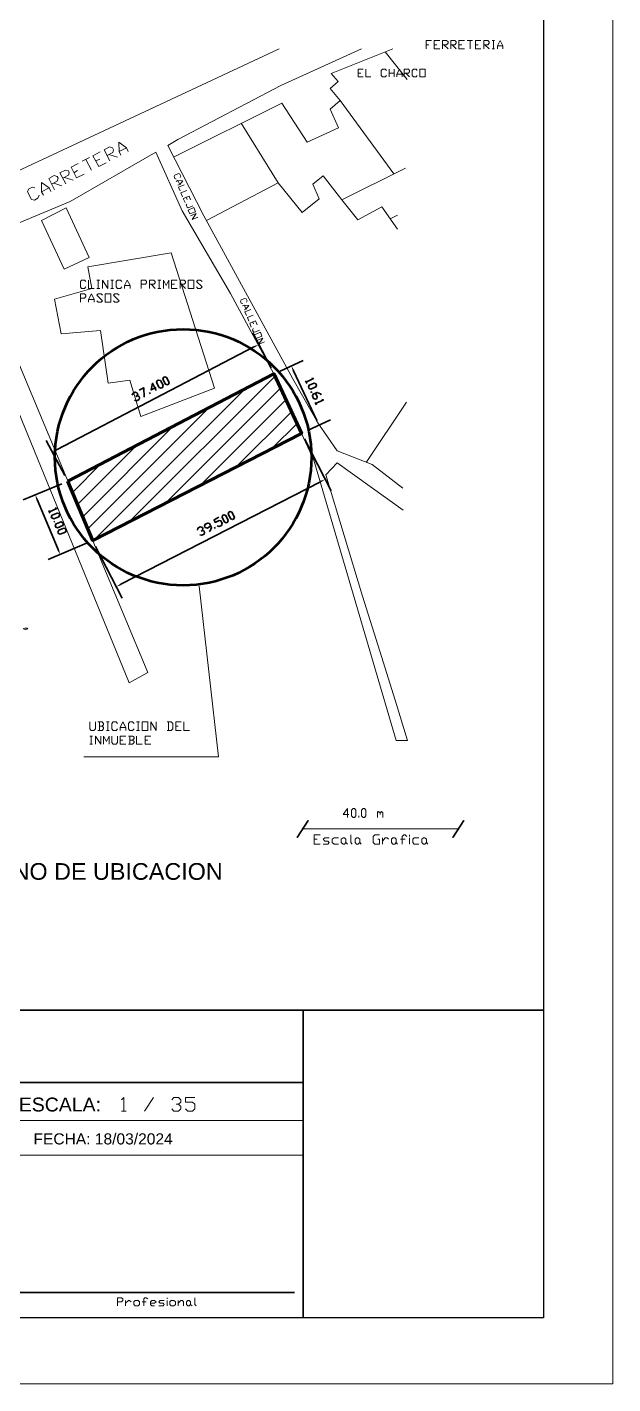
# Model space of a CAD drawing. Header units: millimetres. Extents: x 2259 to 2403, y 1663 to 1883.
# Drawn here: x 2346.9 to 2403.3, y 1663.4 to 1794.2 of the extents above; entities that cross this region are included whole.
import ezdxf

# ---------------------------------------------------------------- set-up
doc = ezdxf.new("R2010")
doc.units = ezdxf.units.MM
for name, color, linetype in [('PDF_0', 7, 'Continuous'), ('PDF_10 Formato', 7, 'Continuous'), ('PDF_CVL_CUADCON_TIT', 7, 'Continuous'), ('PDF_FORMATO', 7, 'Continuous'), ('PDF_Text', 7, 'Continuous'), ('PDF_TEXTO FIJO', 7, 'Continuous')]:
    doc.layers.add(name, color=color, linetype=linetype)
doc.styles.add('PDF Arial-BoldMT', font='arial.ttf')

msp = doc.modelspace()

# ---------------------------------------------------------------- linework, layer by layer
at = {"layer": 'PDF_0', "lineweight": 9}
msp.add_lwpolyline([(2346.5, 1736.2), (2346.53, 1736.14), (2346.73, 1736.11), (2346.92, 1736.17), (2346.84, 1736.23), (2346.64, 1736.23)], close=True, dxfattribs=at)
at = {"layer": 'PDF_10 Formato', "lineweight": 9}
msp.add_lwpolyline([(2259.3, 1663.37), (2259.3, 1883.3), (2403.26, 1883.3), (2403.26, 1663.37)], close=True, dxfattribs=at)
at = {"layer": 'PDF_10 Formato', "lineweight": 25}
msp.add_lwpolyline([(2396.57, 1878.44), (2396.57, 1669.75), (2272.65, 1669.75), (2272.65, 1878.44)], close=True, dxfattribs=at)
at = {"layer": 'PDF_CVL_CUADCON_TIT', "lineweight": 9}
for points in [[(2319.05, 1767.71), (2371.13, 1792.08)], [(2383.04, 1749.73), (2380.08, 1752.01), (2376.72, 1753.31), (2374.85, 1756.02), (2372.43, 1760.26), (2363.87, 1775.99), (2360.39, 1782.77), (2361.36, 1783.33), (2371.3, 1788.55), (2379.06, 1792.08)], [(2360.96, 1781.64), (2371.38, 1786.86), (2373.81, 1783.1), (2376.83, 1784.46), (2376.04, 1786.27), (2377, 1787.11), (2376.04, 1788.27), (2376.8, 1788.92), (2376.12, 1789.71), (2382.08, 1792.08)], [(2385.27, 1792.08), (2385.27, 1792.88), (2385.81, 1792.88)], [(2385.27, 1792.48), (2385.53, 1792.48)], [(2386.6, 1792.08), (2386.06, 1792.08), (2386.06, 1792.88), (2386.6, 1792.88)], [(2386.06, 1792.48), (2386.32, 1792.48)], [(2386.86, 1792.08), (2386.86, 1792.88), (2387.25, 1792.88), (2387.39, 1792.76), (2387.39, 1792.62), (2387.25, 1792.48), (2386.86, 1792.48)], [(2387, 1792.48), (2387.39, 1792.08)], [(2387.65, 1792.08), (2387.65, 1792.88), (2388.04, 1792.88), (2388.18, 1792.76), (2388.18, 1792.62), (2388.04, 1792.48), (2387.65, 1792.48)], [(2387.79, 1792.48), (2388.18, 1792.08)], [(2388.97, 1792.08), (2388.44, 1792.08), (2388.44, 1792.88), (2388.97, 1792.88)], [(2388.44, 1792.48), (2388.72, 1792.48)], [(2389.23, 1792.88), (2389.76, 1792.88)], [(2389.51, 1792.88), (2389.51, 1792.08)], [(2390.55, 1792.08), (2390.05, 1792.08), (2390.05, 1792.88), (2390.55, 1792.88)], [(2390.05, 1792.48), (2390.3, 1792.48)], [(2390.84, 1792.08), (2390.84, 1792.88), (2391.23, 1792.88), (2391.35, 1792.76), (2391.35, 1792.62), (2391.23, 1792.48), (2390.84, 1792.48)], [(2390.95, 1792.48), (2391.35, 1792.08)], [(2391.63, 1792.88), (2391.88, 1792.88)], [(2391.63, 1792.08), (2391.88, 1792.08)], [(2391.77, 1792.88), (2391.77, 1792.08)], [(2392.16, 1792.08), (2392.16, 1792.37), (2392.42, 1792.88), (2392.67, 1792.37), (2392.67, 1792.08)], [(2392.16, 1792.37), (2392.67, 1792.37)], [(2383.44, 1789.12), (2381.35, 1791.8)], [(2379.23, 1789.37), (2378.72, 1789.37), (2378.72, 1790.11), (2379.23, 1790.11)], [(2378.72, 1789.74), (2378.98, 1789.74)], [(2379.48, 1790.11), (2379.48, 1789.37), (2379.96, 1789.37)], [(2381.46, 1789.52), (2381.35, 1789.37), (2381.09, 1789.37), (2380.95, 1789.52), (2380.95, 1790), (2381.09, 1790.11), (2381.35, 1790.11), (2381.46, 1790)], [(2381.72, 1789.37), (2381.72, 1790.11)], [(2381.72, 1789.74), (2382.2, 1789.74)], [(2382.2, 1790.11), (2382.2, 1789.37)], [(2382.45, 1789.37), (2382.45, 1789.63), (2382.7, 1790.11), (2382.96, 1789.63), (2382.96, 1789.37)], [(2382.45, 1789.63), (2382.96, 1789.63)], [(2383.18, 1789.37), (2383.18, 1790.11), (2383.58, 1790.11), (2383.69, 1790), (2383.69, 1789.88), (2383.58, 1789.74), (2383.18, 1789.74)], [(2383.33, 1789.74), (2383.69, 1789.37)], [(2384.43, 1789.52), (2384.31, 1789.37), (2384.06, 1789.37), (2383.95, 1789.52), (2383.95, 1790), (2384.06, 1790.11), (2384.31, 1790.11), (2384.43, 1790)], [(2377, 1787.11), (2382.17, 1780.03)], [(2371.04, 1779.15), (2367.48, 1784.91)], [(2355.88, 1781.83), (2355.71, 1782.17), (2355.68, 1783.08), (2356.41, 1782.54), (2356.58, 1782.2)], [(2319.05, 1764.01), (2339.64, 1772.63), (2356.67, 1730.97), (2358.47, 1731.96), (2341.19, 1773.28), (2350.99, 1777.37), (2359.24, 1782.12), (2361.78, 1776.47), (2366.44, 1768.5), (2370.62, 1760.74)], [(2352.15, 1781.24), (2352.85, 1781.61)], [(2354.46, 1781.1), (2353.76, 1780.73), (2353.19, 1781.78), (2353.9, 1782.14)], [(2354.83, 1781.27), (2354.27, 1782.34), (2354.8, 1782.62), (2355.06, 1782.54), (2355.17, 1782.34), (2355.09, 1782.09), (2354.55, 1781.81)], [(2354.72, 1781.89), (2355.54, 1781.64)], [(2355.71, 1782.17), (2356.41, 1782.54)], [(2350.57, 1779.07), (2350, 1780.14), (2350.54, 1780.39), (2350.82, 1780.31), (2350.91, 1780.14), (2350.82, 1779.89), (2350.29, 1779.6)], [(2352.35, 1780), (2351.61, 1779.63), (2351.08, 1780.68), (2351.78, 1781.04)], [(2351.36, 1780.14), (2351.7, 1780.34)], [(2352.49, 1781.41), (2353.05, 1780.37)], [(2353.48, 1781.27), (2353.84, 1781.44)], [(2377.17, 1777.54), (2383.3, 1780.59)], [(2348.42, 1777.97), (2348.25, 1778.3), (2348.22, 1779.21), (2348.96, 1778.67), (2349.13, 1778.33)], [(2349.49, 1778.5), (2348.93, 1779.57), (2349.47, 1779.86), (2349.75, 1779.77), (2349.83, 1779.6), (2349.75, 1779.32), (2349.21, 1779.04)], [(2349.41, 1779.12), (2350.2, 1778.87)], [(2350.45, 1779.69), (2351.27, 1779.43)], [(2361.21, 1779.52), (2361.07, 1779.57), (2361.02, 1779.77), (2361.07, 1779.89), (2361.44, 1780.05), (2361.55, 1780), (2361.64, 1779.8), (2361.58, 1779.69)], [(2361.19, 1779.29), (2361.38, 1779.38), (2361.84, 1779.35), (2361.55, 1779.01), (2361.36, 1778.93)], [(2361.38, 1779.38), (2361.55, 1779.01)], [(2361.98, 1778.98), (2361.44, 1778.76), (2361.58, 1778.39)], [(2364.12, 1775.54), (2371.04, 1779.15), (2373.33, 1776.3), (2374.97, 1777.63), (2374.37, 1779.04), (2375.36, 1779.83), (2377.17, 1777.54), (2378.69, 1775.59), (2381.01, 1776.86), (2382.53, 1774.69)], [(2348, 1777.97), (2347.88, 1777.68), (2347.55, 1777.49), (2347.26, 1777.57), (2346.9, 1778.3), (2346.98, 1778.56), (2347.35, 1778.76), (2347.6, 1778.67)], [(2348.25, 1778.3), (2348.96, 1778.67)], [(2362.23, 1778.42), (2361.67, 1778.19), (2361.81, 1777.82)], [(2362.06, 1777.26), (2361.89, 1777.65), (2362.46, 1777.88), (2362.6, 1777.51)], [(2362.17, 1777.77), (2362.26, 1777.57)], [(2362.23, 1777.12), (2362.17, 1777), (2362.26, 1776.81), (2362.37, 1776.75), (2362.82, 1776.95)], [(2362.6, 1775.99), (2363.13, 1776.21), (2362.74, 1775.62), (2363.3, 1775.85)], [(2382.51, 1776.04), (2381.83, 1775.68)], [(2352.52, 1769.13), (2352.37, 1768.98), (2352.09, 1768.98), (2351.98, 1769.13), (2351.98, 1769.66), (2352.09, 1769.78), (2352.37, 1769.78), (2352.52, 1769.66)], [(2352.77, 1769.78), (2352.77, 1768.98), (2353.31, 1768.98)], [(2353.56, 1769.78), (2353.84, 1769.78)], [(2353.56, 1768.98), (2353.84, 1768.98)], [(2353.7, 1769.78), (2353.7, 1768.98)], [(2354.1, 1768.98), (2354.1, 1769.78), (2354.63, 1768.98), (2354.63, 1769.78)], [(2354.92, 1769.78), (2355.17, 1769.78)], [(2354.92, 1768.98), (2355.17, 1768.98)], [(2355.03, 1769.78), (2355.03, 1768.98)], [(2355.96, 1769.13), (2355.85, 1768.98), (2355.57, 1768.98), (2355.42, 1769.13), (2355.42, 1769.66), (2355.57, 1769.78), (2355.85, 1769.78), (2355.96, 1769.66)], [(2356.24, 1768.98), (2356.24, 1769.27), (2356.5, 1769.78), (2356.78, 1769.27), (2356.78, 1768.98)], [(2356.24, 1769.27), (2356.78, 1769.27)], [(2357.83, 1768.98), (2357.83, 1769.78), (2358.25, 1769.78), (2358.36, 1769.66), (2358.36, 1769.52), (2358.25, 1769.38), (2357.83, 1769.38)], [(2358.64, 1768.98), (2358.64, 1769.78), (2359.04, 1769.78), (2359.18, 1769.66), (2359.18, 1769.52), (2359.04, 1769.38), (2358.64, 1769.38)], [(2358.79, 1769.38), (2359.18, 1768.98)], [(2359.43, 1769.78), (2359.72, 1769.78)], [(2359.43, 1768.98), (2359.72, 1768.98)], [(2359.58, 1769.78), (2359.58, 1768.98)], [(2359.97, 1768.98), (2359.97, 1769.78), (2360.23, 1769.27), (2360.51, 1769.78), (2360.51, 1768.98)], [(2361.3, 1768.98), (2360.76, 1768.98), (2360.76, 1769.78), (2361.3, 1769.78)], [(2360.76, 1769.38), (2361.04, 1769.38)], [(2361.58, 1768.98), (2361.58, 1769.78), (2361.98, 1769.78), (2362.12, 1769.66), (2362.12, 1769.52), (2361.98, 1769.38), (2361.58, 1769.38)], [(2361.69, 1769.38), (2362.12, 1768.98)], [(2363.16, 1769.13), (2363.3, 1768.98), (2363.56, 1768.98), (2363.7, 1769.13), (2363.16, 1769.66), (2363.3, 1769.78), (2363.56, 1769.78), (2363.7, 1769.66)], [(2351.98, 1767.66), (2351.98, 1768.45), (2352.37, 1768.45), (2352.52, 1768.34), (2352.52, 1768.19), (2352.37, 1768.05), (2351.98, 1768.05)], [(2352.77, 1767.66), (2352.77, 1767.91), (2353.05, 1768.45), (2353.31, 1767.91), (2353.31, 1767.66)], [(2352.77, 1767.91), (2353.31, 1767.91)], [(2353.56, 1767.8), (2353.7, 1767.66), (2353.98, 1767.66), (2354.1, 1767.8), (2353.56, 1768.34), (2353.7, 1768.45), (2353.98, 1768.45), (2354.1, 1768.34)], [(2355.17, 1767.8), (2355.31, 1767.66), (2355.57, 1767.66), (2355.71, 1767.8), (2355.17, 1768.34), (2355.31, 1768.45), (2355.57, 1768.45), (2355.71, 1768.34)], [(2367.62, 1767.52), (2367.48, 1767.57), (2367.4, 1767.74), (2367.45, 1767.88), (2367.82, 1768.02), (2367.96, 1767.97), (2368.05, 1767.8), (2367.99, 1767.66)], [(2367.6, 1767.29), (2367.79, 1767.38), (2368.22, 1767.35), (2367.93, 1766.98), (2367.77, 1766.92)], [(2367.79, 1767.38), (2367.93, 1766.98)], [(2368.39, 1766.95), (2367.82, 1766.73), (2367.99, 1766.36)], [(2368.61, 1766.42), (2368.08, 1766.19), (2368.22, 1765.82)], [(2368.44, 1765.26), (2368.3, 1765.62), (2368.84, 1765.85), (2369.01, 1765.48)], [(2368.61, 1765.12), (2368.56, 1764.97), (2368.64, 1764.81), (2368.78, 1764.75), (2369.23, 1764.95)], [(2368.58, 1765.74), (2368.64, 1765.57)], [(2368.98, 1763.96), (2369.54, 1764.18), (2369.15, 1763.59), (2369.71, 1763.82)], [(2356.72, 1746.51), (2370.73, 1760.51)], [(2360.14, 1748.26), (2371.27, 1759.38)], [(2353.31, 1744.73), (2367.85, 1759.3)], [(2363.59, 1750.04), (2371.78, 1758.23)], [(2352.69, 1745.8), (2364.38, 1757.49)], [(2367, 1751.79), (2372.31, 1757.1)], [(2379.51, 1752.21), (2383.38, 1758.03)], [(2352.21, 1746.96), (2360.9, 1755.68)], [(2370.45, 1753.57), (2372.85, 1755.97)], [(2373.27, 1755.01), (2374.46, 1752.41), (2382.39, 1725.41), (2383.49, 1725.41), (2382.31, 1729.28), (2380.81, 1734.02), (2379.15, 1739.31), (2375.62, 1751.02), (2376.72, 1752.18), (2383.07, 1747.61)], [(2351.7, 1748.14), (2357.43, 1753.88)], [(2351.22, 1749.3), (2353.96, 1752.07)], [(2363.42, 1740.27), (2365.28, 1723.83), (2352.4, 1723.83), (2352.32, 1723.83)], [(2352.88, 1727.19), (2352.88, 1726.51), (2353.02, 1726.37), (2353.28, 1726.37), (2353.42, 1726.51), (2353.42, 1727.19)], [(2354.07, 1726.77), (2354.21, 1726.91), (2354.21, 1727.05), (2354.07, 1727.19), (2353.67, 1727.19)], [(2353.67, 1726.37), (2354.07, 1726.37), (2354.21, 1726.51), (2354.21, 1726.65), (2354.07, 1726.77), (2353.82, 1726.77)], [(2353.82, 1727.19), (2353.82, 1726.37)], [(2354.49, 1727.19), (2354.75, 1727.19)], [(2354.61, 1727.19), (2354.61, 1726.37)], [(2355.54, 1726.51), (2355.42, 1726.37), (2355.14, 1726.37), (2355, 1726.51), (2355, 1727.05), (2355.14, 1727.19), (2355.42, 1727.19), (2355.54, 1727.05)], [(2355.82, 1726.37), (2355.82, 1726.65), (2356.07, 1727.19), (2356.36, 1726.65), (2356.36, 1726.37)], [(2355.82, 1726.65), (2356.36, 1726.65)], [(2357.15, 1726.51), (2357.01, 1726.37), (2356.75, 1726.37), (2356.61, 1726.51), (2356.61, 1727.05), (2356.75, 1727.19), (2357.01, 1727.19), (2357.15, 1727.05)], [(2357.4, 1727.19), (2357.68, 1727.19)], [(2357.54, 1727.19), (2357.54, 1726.37)], [(2358.76, 1726.37), (2358.76, 1727.19), (2359.29, 1726.37), (2359.29, 1727.19)], [(2360.34, 1726.37), (2360.73, 1726.37), (2360.87, 1726.51), (2360.87, 1727.05), (2360.73, 1727.19), (2360.34, 1727.19)], [(2360.48, 1727.19), (2360.48, 1726.37)], [(2361.69, 1726.37), (2361.16, 1726.37), (2361.16, 1727.19), (2361.69, 1727.19)], [(2361.16, 1726.77), (2361.41, 1726.77)], [(2361.95, 1727.19), (2361.95, 1726.37), (2362.48, 1726.37)], [(2352.88, 1725.83), (2353.14, 1725.83)], [(2353.02, 1725.83), (2353.02, 1725.04)], [(2353.42, 1725.04), (2353.42, 1725.83), (2353.96, 1725.04), (2353.96, 1725.83)], [(2354.21, 1725.04), (2354.21, 1725.83), (2354.49, 1725.3), (2354.75, 1725.83), (2354.75, 1725.04)], [(2354.49, 1726.37), (2354.75, 1726.37)], [(2355, 1725.83), (2355, 1725.19), (2355.14, 1725.04), (2355.42, 1725.04), (2355.54, 1725.19), (2355.54, 1725.83)], [(2356.36, 1725.04), (2355.82, 1725.04), (2355.82, 1725.83), (2356.36, 1725.83)], [(2355.82, 1725.44), (2356.07, 1725.44)], [(2357.01, 1725.44), (2357.15, 1725.58), (2357.15, 1725.72), (2357.01, 1725.83), (2356.61, 1725.83)], [(2356.61, 1725.04), (2357.01, 1725.04), (2357.15, 1725.19), (2357.15, 1725.3), (2357.01, 1725.44), (2356.75, 1725.44)], [(2356.75, 1725.83), (2356.75, 1725.04)], [(2357.4, 1726.37), (2357.68, 1726.37)], [(2357.4, 1725.83), (2357.4, 1725.04), (2357.94, 1725.04)], [(2358.76, 1725.04), (2358.22, 1725.04), (2358.22, 1725.83), (2358.76, 1725.83)], [(2358.22, 1725.44), (2358.47, 1725.44)], [(2352.88, 1725.04), (2353.14, 1725.04)], [(2377.85, 1718.27), (2377.28, 1718.27), (2377.71, 1718.83), (2377.71, 1717.98)], [(2372.82, 1716.06), (2373.89, 1717.7)], [(2372.88, 1716.06), (2373.95, 1717.7)], [(2378.81, 1717.98), (2378.81, 1718.13)], [(2380.59, 1717.98), (2380.59, 1718.55)], [(2380.59, 1718.41), (2380.7, 1718.55), (2380.84, 1718.41), (2380.84, 1718.27)], [(2380.84, 1718.41), (2380.98, 1718.55), (2381.12, 1718.41), (2381.12, 1717.98)], [(2387.82, 1716.06), (2388.89, 1717.7)], [(2387.87, 1716.06), (2388.95, 1717.7)], [(2373.41, 1716.88), (2388.35, 1716.88)], [(2375.08, 1715.41), (2374.49, 1715.41), (2374.49, 1716.29), (2375.08, 1716.29)], [(2378.02, 1716.29), (2378.02, 1715.56), (2378.16, 1715.41)], [(2380.64, 1715.87), (2380.78, 1715.87), (2380.78, 1715.41), (2380.33, 1715.41), (2380.19, 1715.56), (2380.19, 1716.15), (2380.33, 1716.29), (2380.78, 1716.29)], [(2383.41, 1716.15), (2383.27, 1716.29), (2383.13, 1716.29), (2382.96, 1716.15), (2382.96, 1715.41)], [(2383.69, 1716.15), (2383.69, 1716.29)], [(2374.49, 1715.87), (2374.8, 1715.87)], [(2375.36, 1715.41), (2375.81, 1715.41), (2375.95, 1715.56), (2375.81, 1715.7), (2375.53, 1715.7), (2375.36, 1715.87), (2375.53, 1716.01), (2375.95, 1716.01)], [(2376.83, 1716.01), (2376.41, 1716.01), (2376.24, 1715.87), (2376.24, 1715.56), (2376.41, 1715.41), (2376.83, 1715.41)], [(2377.56, 1715.56), (2377.71, 1715.41)], [(2378.89, 1715.56), (2379.03, 1715.41)], [(2381.07, 1715.41), (2381.07, 1716.01)], [(2381.07, 1715.7), (2381.35, 1716.01), (2381.52, 1716.01), (2381.66, 1715.87)], [(2382.39, 1715.56), (2382.53, 1715.41)], [(2382.82, 1715.87), (2383.27, 1715.87)], [(2383.69, 1715.41), (2383.69, 1716.01)], [(2384.57, 1716.01), (2384.14, 1716.01), (2384, 1715.87), (2384, 1715.56), (2384.14, 1715.41), (2384.57, 1715.41)], [(2385.3, 1715.56), (2385.44, 1715.41)]]:
    msp.add_lwpolyline(points, dxfattribs=at)
for points in [[(2384.68, 1789.37), (2384.68, 1790.11), (2385.19, 1790.11), (2385.19, 1789.37)], [(2348.25, 1775.54), (2350.43, 1770.85), (2352.83, 1771.95), (2350.6, 1776.75)], [(2362.37, 1776.52), (2362.91, 1776.78), (2363.08, 1776.38), (2362.51, 1776.16)], [(2352.69, 1771.05), (2353.08, 1768.96), (2349.49, 1767.94), (2350.14, 1764.61), (2353.93, 1764.92), (2354.66, 1759.86), (2356.75, 1760.15), (2357.8, 1756.62), (2364.89, 1759.38), (2360.71, 1772.43)], [(2362.37, 1768.98), (2362.37, 1769.78), (2362.91, 1769.78), (2362.91, 1768.98)], [(2354.38, 1767.66), (2354.38, 1768.45), (2354.92, 1768.45), (2354.92, 1767.66)], [(2368.75, 1764.52), (2369.32, 1764.75), (2369.46, 1764.38), (2368.92, 1764.16)], [(2357.94, 1726.37), (2357.94, 1727.19), (2358.47, 1727.19), (2358.47, 1726.37)], [(2378.24, 1717.98), (2378.1, 1718.13), (2378.1, 1718.69), (2378.24, 1718.83), (2378.38, 1718.83), (2378.52, 1718.69), (2378.52, 1718.13), (2378.38, 1717.98)], [(2379.2, 1717.98), (2379.06, 1718.13), (2379.06, 1718.69), (2379.2, 1718.83), (2379.34, 1718.83), (2379.48, 1718.69), (2379.48, 1718.13), (2379.34, 1717.98)], [(2377.42, 1715.41), (2377.28, 1715.41), (2377.11, 1715.56), (2377.11, 1715.87), (2377.28, 1716.01), (2377.42, 1716.01), (2377.56, 1715.87), (2377.56, 1715.56)], [(2378.72, 1715.41), (2378.58, 1715.41), (2378.44, 1715.56), (2378.44, 1715.87), (2378.58, 1716.01), (2378.72, 1716.01), (2378.89, 1715.87), (2378.89, 1715.56)], [(2382.25, 1715.41), (2382.08, 1715.41), (2381.94, 1715.56), (2381.94, 1715.87), (2382.08, 1716.01), (2382.25, 1716.01), (2382.39, 1715.87), (2382.39, 1715.56)], [(2385.16, 1715.41), (2385.02, 1715.41), (2384.88, 1715.56), (2384.88, 1715.87), (2385.02, 1716.01), (2385.16, 1716.01), (2385.3, 1715.87), (2385.3, 1715.56)]]:
    msp.add_lwpolyline(points, close=True, dxfattribs=at)
at = {"layer": 'PDF_CVL_CUADCON_TIT', "lineweight": 30}
for points in [[(2370.34, 1761.3), (2368.58, 1764.69)], [(2349.75, 1753.45), (2368.7, 1763.34)], [(2371.21, 1760.99), (2373.44, 1762.04)], [(2372.51, 1761.05), (2374.74, 1756.25)], [(2357.63, 1759.16), (2358.08, 1759.41), (2358.11, 1758.51)], [(2359.29, 1759.44), (2358.81, 1759.19), (2358.93, 1759.84), (2359.29, 1759.13)], [(2373.67, 1760.06), (2373.78, 1759.81)], [(2374.26, 1760.34), (2374.43, 1760.29), (2373.72, 1759.95)], [(2356.98, 1758.68), (2357.03, 1758.85), (2357.26, 1758.99), (2357.43, 1758.93), (2357.51, 1758.82), (2357.46, 1758.62), (2357.32, 1758.56)], [(2357.46, 1758.62), (2357.63, 1758.56), (2357.68, 1758.45), (2357.63, 1758.28), (2357.4, 1758.14), (2357.2, 1758.2)], [(2358.7, 1758.82), (2358.64, 1758.96)], [(2374.15, 1758.96), (2374.29, 1759.02)], [(2374.63, 1758.9), (2374.8, 1758.54), (2374.74, 1758.37), (2374.63, 1758.31), (2374.43, 1758.37), (2374.32, 1758.62), (2374.4, 1758.79), (2374.77, 1758.96), (2375.11, 1758.82), (2375.16, 1758.71)], [(2375.22, 1758.28), (2375.39, 1758.23), (2374.66, 1757.89)], [(2374.6, 1758), (2374.71, 1757.77)], [(2373.84, 1755.29), (2376.07, 1756.31)], [(2350.48, 1750.94), (2348.7, 1754.33)], [(2373.55, 1754.47), (2376.12, 1749.47)], [(2355.88, 1740.46), (2375.11, 1750.35)], [(2350.2, 1750.15), (2346.47, 1748.6)], [(2347.83, 1748.62), (2349.83, 1743.82)], [(2348.93, 1747.58), (2349.04, 1747.33)], [(2349.55, 1747.83), (2349.72, 1747.75), (2348.99, 1747.44)], [(2349.41, 1746.48), (2349.52, 1746.51)], [(2364.38, 1745.55), (2364.49, 1745.6), (2364.6, 1745.94), (2364.43, 1746.31), (2364.26, 1746.36), (2364.01, 1746.25), (2363.95, 1746.05), (2364.01, 1745.94), (2364.21, 1745.88), (2364.55, 1746.08)], [(2365.14, 1746.08), (2365.34, 1746.03), (2365.56, 1746.14), (2365.62, 1746.34), (2365.51, 1746.56), (2365.34, 1746.62), (2364.97, 1746.42), (2364.86, 1746.68), (2365.31, 1746.93)], [(2363.25, 1745.69), (2363.3, 1745.88), (2363.53, 1746), (2363.73, 1745.94), (2363.78, 1745.83), (2363.73, 1745.63), (2363.61, 1745.57)], [(2363.73, 1745.63), (2363.9, 1745.57), (2363.95, 1745.46), (2363.9, 1745.29), (2363.67, 1745.18), (2363.5, 1745.24)], [(2364.97, 1745.83), (2364.91, 1745.97)], [(2352.57, 1744.42), (2348.87, 1742.86)], [(2353.45, 1744.11), (2356.02, 1739.11)]]:
    msp.add_lwpolyline(points, dxfattribs=at)
at = {"layer": 'PDF_CVL_CUADCON_TIT', "color": 6, "lineweight": 60}
msp.add_lwpolyline([(2350.77, 1750.4), (2370.62, 1760.74), (2373.27, 1755.01), (2353.17, 1744.67)], close=True, dxfattribs=at)
at = {"layer": 'PDF_CVL_CUADCON_TIT', "lineweight": 30}
for points in [[(2359.77, 1759.38), (2359.58, 1759.44), (2359.32, 1759.92), (2359.38, 1760.09), (2359.52, 1760.15), (2359.69, 1760.09), (2359.94, 1759.64), (2359.89, 1759.44)], [(2360.37, 1759.69), (2360.17, 1759.75), (2359.91, 1760.23), (2359.97, 1760.4), (2360.11, 1760.46), (2360.28, 1760.4), (2360.54, 1759.92), (2360.48, 1759.75)], [(2373.95, 1759.47), (2374.01, 1759.64), (2374.49, 1759.86), (2374.66, 1759.78), (2374.71, 1759.67), (2374.66, 1759.5), (2374.18, 1759.27), (2374.01, 1759.33)], [(2349.18, 1746.96), (2349.27, 1747.13), (2349.75, 1747.33), (2349.95, 1747.27), (2349.97, 1747.16), (2349.92, 1746.96), (2349.41, 1746.76), (2349.24, 1746.85)], [(2349.55, 1746.11), (2349.64, 1746.28), (2350.12, 1746.48), (2350.29, 1746.39), (2350.34, 1746.28), (2350.29, 1746.11), (2349.78, 1745.91), (2349.61, 1745.97)], [(2366.04, 1746.39), (2365.87, 1746.45), (2365.62, 1746.93), (2365.68, 1747.1), (2365.79, 1747.16), (2365.99, 1747.1), (2366.21, 1746.62), (2366.16, 1746.45)], [(2366.64, 1746.7), (2366.47, 1746.76), (2366.21, 1747.21), (2366.27, 1747.41), (2366.38, 1747.47), (2366.58, 1747.41), (2366.81, 1746.93), (2366.75, 1746.76)], [(2349.81, 1745.49), (2349.89, 1745.66), (2350.37, 1745.86), (2350.54, 1745.8), (2350.6, 1745.66), (2350.54, 1745.49), (2350.03, 1745.29), (2349.86, 1745.35)]]:
    msp.add_lwpolyline(points, close=True, dxfattribs=at)
at = {"layer": 'PDF_CVL_CUADCON_TIT', "lineweight": 50}
msp.add_circle((2361.88, 1752.7), 12.35, dxfattribs=at)
at = {"layer": 'PDF_CVL_CUADCON_TIT', "transparency": 33554559}
for points in [[(2368.67, 1763.42), (2368.75, 1763.28), (2369.15, 1763.56)], [(2372.59, 1761.08), (2372.43, 1761.02), (2372.31, 1761.5)], [(2374.8, 1756.28), (2374.66, 1756.22), (2374.94, 1755.8)], [(2349.69, 1753.54), (2349.78, 1753.37), (2349.3, 1753.23)], [(2375.08, 1750.43), (2375.14, 1750.29), (2375.56, 1750.57)], [(2347.91, 1748.65), (2347.74, 1748.6), (2347.63, 1749.08)], [(2349.92, 1743.85), (2349.75, 1743.77), (2350.03, 1743.34)], [(2355.85, 1740.52), (2355.93, 1740.38), (2355.45, 1740.24)], [(2363.39, 1740.24), (2363.39, 1740.43), (2363.44, 1740.27)]]:
    msp.add_solid(points, dxfattribs=at)
at = {"layer": 'PDF_FORMATO', "lineweight": 30}
for points in [[(2272.65, 1699.4), (2396.57, 1699.4)], [(2373.44, 1699.4), (2373.44, 1669.75)], [(2272.65, 1692.43), (2373.44, 1692.43)], [(2346.05, 1672.18), (2372.59, 1672.18)]]:
    msp.add_lwpolyline(points, dxfattribs=at)
at = {"layer": 'PDF_FORMATO', "lineweight": 20}
for points in [[(2345.23, 1688.76), (2373.44, 1688.76)], [(2345.23, 1685.42), (2373.44, 1685.42)]]:
    msp.add_lwpolyline(points, dxfattribs=at)
at = {"layer": 'PDF_TEXTO FIJO', "lineweight": 9}
for points in [[(2355.93, 1690.76), (2356.16, 1690.99), (2356.16, 1689.66)], [(2358.14, 1689.66), (2359.01, 1690.99)], [(2360.79, 1690.76), (2360.99, 1690.99), (2361.44, 1690.99), (2361.67, 1690.76), (2361.67, 1690.54), (2361.44, 1690.34), (2361.21, 1690.34)], [(2361.44, 1690.34), (2361.67, 1690.11), (2361.67, 1689.89), (2361.44, 1689.66), (2360.99, 1689.66), (2360.79, 1689.89)], [(2362.09, 1689.89), (2362.32, 1689.66), (2362.77, 1689.66), (2362.99, 1689.89), (2362.99, 1690.34), (2362.77, 1690.54), (2362.09, 1690.54), (2362.09, 1690.99), (2362.99, 1690.99)], [(2355.93, 1689.66), (2356.38, 1689.66)], [(2355.54, 1670.88), (2355.54, 1671.67), (2355.93, 1671.67), (2356.07, 1671.56), (2356.07, 1671.42), (2355.93, 1671.28), (2355.54, 1671.28)], [(2356.33, 1670.88), (2356.33, 1671.42)], [(2356.33, 1671.16), (2356.61, 1671.42), (2356.72, 1671.42), (2356.86, 1671.28)], [(2357.94, 1671.28), (2358.33, 1671.28)], [(2358.47, 1671.56), (2358.33, 1671.67), (2358.19, 1671.67), (2358.08, 1671.56), (2358.08, 1670.88)], [(2358.73, 1671.16), (2359.12, 1671.16), (2359.27, 1671.28), (2359.12, 1671.42), (2358.87, 1671.42), (2358.73, 1671.28), (2358.73, 1671.02), (2358.87, 1670.88), (2359.12, 1670.88)], [(2359.52, 1670.88), (2359.94, 1670.88), (2360.06, 1671.02), (2359.94, 1671.16), (2359.66, 1671.16), (2359.52, 1671.28), (2359.66, 1671.42), (2360.06, 1671.42)], [(2360.34, 1671.56), (2360.34, 1671.67)], [(2360.34, 1670.88), (2360.34, 1671.42)], [(2361.41, 1670.88), (2361.41, 1671.42)], [(2361.41, 1671.16), (2361.67, 1671.42), (2361.81, 1671.42), (2361.92, 1671.28), (2361.92, 1670.88)], [(2362.6, 1671.02), (2362.74, 1670.88)], [(2362.99, 1671.67), (2362.99, 1671.02), (2363.13, 1670.88)]]:
    msp.add_lwpolyline(points, dxfattribs=at)
for points in [[(2357.54, 1670.88), (2357.26, 1670.88), (2357.12, 1671.02), (2357.12, 1671.28), (2357.26, 1671.42), (2357.54, 1671.42), (2357.66, 1671.28), (2357.66, 1671.02)], [(2360.99, 1670.88), (2360.73, 1670.88), (2360.59, 1671.02), (2360.59, 1671.28), (2360.73, 1671.42), (2360.99, 1671.42), (2361.13, 1671.28), (2361.13, 1671.02)], [(2362.46, 1670.88), (2362.34, 1670.88), (2362.2, 1671.02), (2362.2, 1671.28), (2362.34, 1671.42), (2362.46, 1671.42), (2362.6, 1671.28), (2362.6, 1671.02)]]:
    msp.add_lwpolyline(points, close=True, dxfattribs=at)

# ---------------------------------------------------------------- texts
at = {"layer": 'PDF_Text', "attachment_point": 4, "style": 'PDF Arial-BoldMT'}
for s, insert, char_height in [('PLANO DE UBICACION', (2341.2, 1712.76), 1.6096), ('ESCALA:', (2346.05, 1690.29), 1.341), ('FECHA: 18/03/2024', (2347.46, 1686.98), 1.0731)]:
    msp.add_mtext(s, dxfattribs=dict(at, insert=insert, char_height=char_height))

doc.saveas('drawing.dxf')
